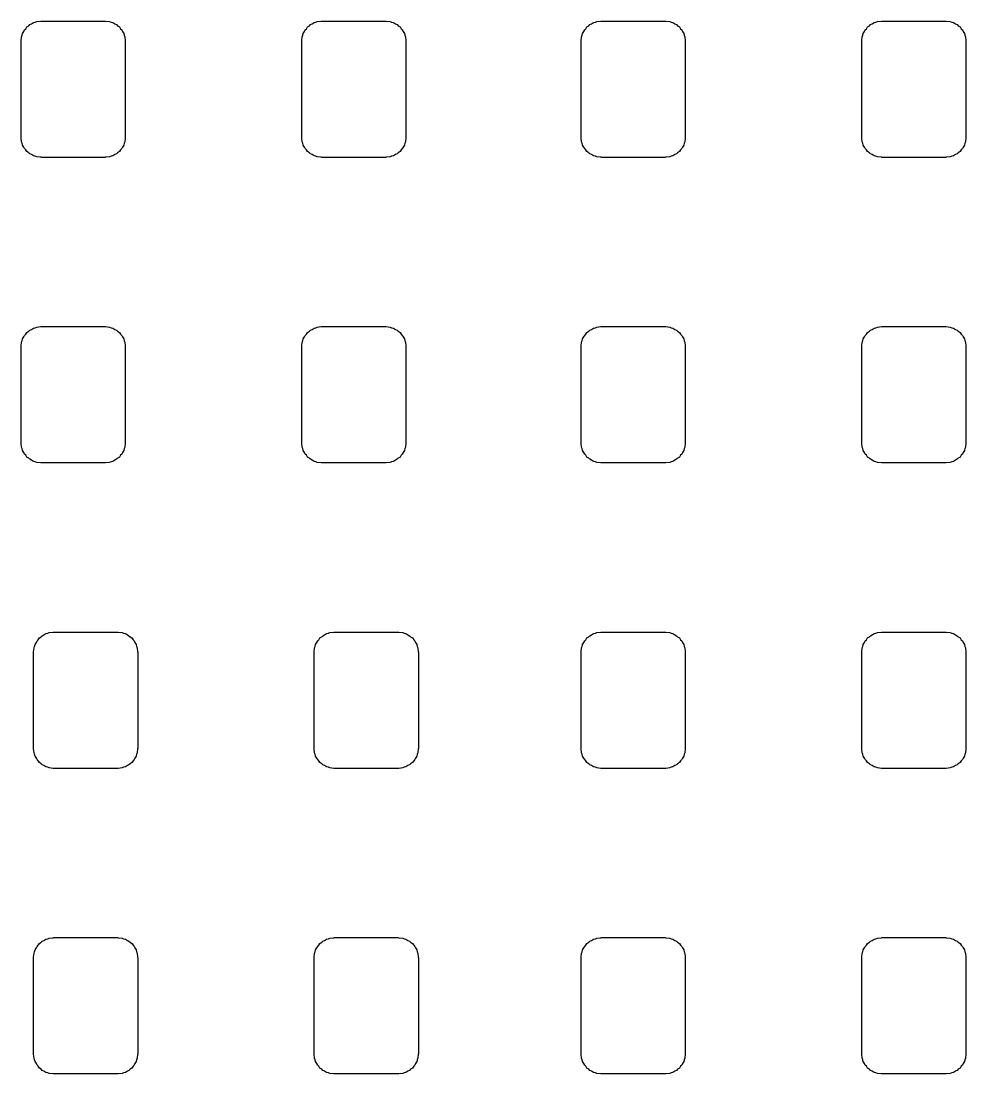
# Model space of a CAD drawing. Header units: millimetres. Extents: x 73.6 to 173.5, y -158 to -94.8.
# Drawn here: x 149.19 to 160.98, y -157.98 to -144.85 of the extents above; entities that cross this region are included whole.
import ezdxf

# ---------------------------------------------------------------- set-up
doc = ezdxf.new("R2010")
doc.units = ezdxf.units.MM
doc.layers.add('F.Mask', color=201, linetype='CONTINUOUS', true_color=0xd864ff)

msp = doc.modelspace()

# ---------------------------------------------------------------- linework, layer by layer
at = {"layer": 'F.Mask', "linetype": 'CONTINUOUS'}
for p, q in [((149.239608, -144.959303), (149.253191, -144.945719)), ((149.253191, -144.945719), (149.268223, -144.923223)), ((149.268223, -144.923223), (149.290719, -144.908191)), ((149.290719, -144.908191), (149.304303, -144.894608)), ((149.304303, -144.894608), (149.324191, -144.885826)), ((149.324191, -144.885826), (149.349329, -144.86903)), ((149.349329, -144.86903), (149.372808, -144.864359)), ((149.372808, -144.864359), (149.389959, -144.856787)), ((149.389959, -144.856787), (149.440151, -144.850964)), ((149.440151, -144.850964), (149.445, -144.85)), ((149.445, -144.85), (150.245, -144.85)), ((150.245, -144.85), (150.24985, -144.850964)), ((150.24985, -144.850964), (150.30004, -144.856787)), ((150.30004, -144.856787), (150.317189, -144.864359)), ((150.317189, -144.864359), (150.340671, -144.86903)), ((150.340671, -144.86903), (150.36581, -144.885827)), ((150.36581, -144.885827), (150.385696, -144.894608)), ((150.385696, -144.894608), (150.399277, -144.908189)), ((150.399277, -144.908189), (150.421777, -144.923223)), ((150.421777, -144.923223), (150.43681, -144.945722)), ((150.43681, -144.945722), (150.450391, -144.959303)), ((152.739608, -144.959303), (152.753191, -144.945719)), ((152.753191, -144.945719), (152.768223, -144.923223)), ((152.768223, -144.923223), (152.790719, -144.908191)), ((152.790719, -144.908191), (152.804303, -144.894608)), ((152.804303, -144.894608), (152.824191, -144.885826)), ((152.824191, -144.885826), (152.849329, -144.86903)), ((152.849329, -144.86903), (152.872808, -144.864359)), ((152.872808, -144.864359), (152.889959, -144.856787)), ((152.889959, -144.856787), (152.940151, -144.850964)), ((152.940151, -144.850964), (152.945, -144.85)), ((152.945, -144.85), (153.745, -144.85)), ((153.745, -144.85), (153.74985, -144.850964)), ((153.74985, -144.850964), (153.80004, -144.856787)), ((153.80004, -144.856787), (153.817189, -144.864359)), ((153.817189, -144.864359), (153.840671, -144.86903)), ((153.840671, -144.86903), (153.86581, -144.885827)), ((153.86581, -144.885827), (153.885696, -144.894608)), ((153.885696, -144.894608), (153.899277, -144.908189)), ((153.899277, -144.908189), (153.921777, -144.923223)), ((153.921777, -144.923223), (153.93681, -144.945722)), ((153.93681, -144.945722), (153.950391, -144.959303)), ((156.224608, -144.959303), (156.238191, -144.945719)), ((156.238191, -144.945719), (156.253223, -144.923223)), ((156.253223, -144.923223), (156.275719, -144.908191)), ((156.275719, -144.908191), (156.289303, -144.894608)), ((156.289303, -144.894608), (156.309191, -144.885826)), ((156.309191, -144.885826), (156.334329, -144.86903)), ((156.334329, -144.86903), (156.357808, -144.864359)), ((156.357808, -144.864359), (156.374959, -144.856787)), ((156.374959, -144.856787), (156.425151, -144.850964)), ((156.425151, -144.850964), (156.43, -144.85)), ((156.43, -144.85), (157.23, -144.85)), ((157.23, -144.85), (157.23485, -144.850964)), ((157.23485, -144.850964), (157.28504, -144.856787)), ((157.28504, -144.856787), (157.302189, -144.864359)), ((157.302189, -144.864359), (157.325671, -144.86903)), ((157.325671, -144.86903), (157.35081, -144.885827)), ((157.35081, -144.885827), (157.370696, -144.894608)), ((157.370696, -144.894608), (157.384277, -144.908189)), ((157.384277, -144.908189), (157.406777, -144.923223)), ((157.406777, -144.923223), (157.42181, -144.945722)), ((157.42181, -144.945722), (157.435391, -144.959303)), ((159.724608, -144.959303), (159.738191, -144.945719)), ((159.738191, -144.945719), (159.753223, -144.923223)), ((159.753223, -144.923223), (159.775719, -144.908191)), ((159.775719, -144.908191), (159.789303, -144.894608)), ((159.789303, -144.894608), (159.809191, -144.885826)), ((159.809191, -144.885826), (159.834329, -144.86903)), ((159.834329, -144.86903), (159.857808, -144.864359)), ((159.857808, -144.864359), (159.874959, -144.856787)), ((159.874959, -144.856787), (159.925151, -144.850964)), ((159.925151, -144.850964), (159.93, -144.85)), ((159.93, -144.85), (160.73, -144.85)), ((160.73, -144.85), (160.73485, -144.850964)), ((160.73485, -144.850964), (160.78504, -144.856787)), ((160.78504, -144.856787), (160.802189, -144.864359)), ((160.802189, -144.864359), (160.825671, -144.86903)), ((160.825671, -144.86903), (160.85081, -144.885827)), ((160.85081, -144.885827), (160.870696, -144.894608)), ((160.870696, -144.894608), (160.884277, -144.908189)), ((160.884277, -144.908189), (160.906777, -144.923223)), ((160.906777, -144.923223), (160.92181, -144.945722)), ((160.92181, -144.945722), (160.935391, -144.959303)), ((149.195964, -145.09515), (149.201787, -145.044959)), ((149.201787, -145.044959), (149.209359, -145.027808)), ((149.209359, -145.027808), (149.21403, -145.004329)), ((149.21403, -145.004329), (149.230826, -144.979191)), ((149.230826, -144.979191), (149.239608, -144.959303)), ((150.450391, -144.959303), (150.45917, -144.979186)), ((150.45917, -144.979186), (150.47597, -145.004329)), ((150.47597, -145.004329), (150.480641, -145.027812)), ((150.480641, -145.027812), (150.488212, -145.044959)), ((150.488212, -145.044959), (150.494033, -145.095139)), ((152.695964, -145.09515), (152.701787, -145.044959)), ((152.701787, -145.044959), (152.709359, -145.027808)), ((152.709359, -145.027808), (152.71403, -145.004329)), ((152.71403, -145.004329), (152.730826, -144.979191)), ((152.730826, -144.979191), (152.739608, -144.959303)), ((153.950391, -144.959303), (153.95917, -144.979186)), ((153.95917, -144.979186), (153.97597, -145.004329)), ((153.97597, -145.004329), (153.980641, -145.027812)), ((153.980641, -145.027812), (153.988212, -145.044959)), ((153.988212, -145.044959), (153.994033, -145.095139)), ((156.180964, -145.09515), (156.186787, -145.044959)), ((156.186787, -145.044959), (156.194359, -145.027808)), ((156.194359, -145.027808), (156.19903, -145.004329)), ((156.19903, -145.004329), (156.215826, -144.979191)), ((156.215826, -144.979191), (156.224608, -144.959303)), ((157.435391, -144.959303), (157.44417, -144.979186)), ((157.44417, -144.979186), (157.46097, -145.004329)), ((157.46097, -145.004329), (157.465641, -145.027812)), ((157.465641, -145.027812), (157.473212, -145.044959)), ((157.473212, -145.044959), (157.479033, -145.095139)), ((159.680964, -145.09515), (159.686787, -145.044959)), ((159.686787, -145.044959), (159.694359, -145.027808)), ((159.694359, -145.027808), (159.69903, -145.004329)), ((159.69903, -145.004329), (159.715826, -144.979191)), ((159.715826, -144.979191), (159.724608, -144.959303)), ((160.935391, -144.959303), (160.94417, -144.979186)), ((160.94417, -144.979186), (160.96097, -145.004329)), ((160.96097, -145.004329), (160.965641, -145.027812)), ((160.965641, -145.027812), (160.973212, -145.044959)), ((160.973212, -145.044959), (160.979033, -145.095139)), ((149.195, -145.1), (149.195964, -145.09515)), ((149.195, -146.3), (149.195, -145.1)), ((150.494033, -145.095139), (150.495, -145.1)), ((150.495, -145.1), (150.495, -146.3)), ((152.695, -145.1), (152.695964, -145.09515)), ((152.695, -146.3), (152.695, -145.1)), ((153.994033, -145.095139), (153.995, -145.1)), ((153.995, -145.1), (153.995, -146.3)), ((156.18, -145.1), (156.180964, -145.09515)), ((156.18, -146.3), (156.18, -145.1)), ((157.479033, -145.095139), (157.48, -145.1)), ((157.48, -145.1), (157.48, -146.3)), ((159.68, -145.1), (159.680964, -145.09515)), ((159.68, -146.3), (159.68, -145.1)), ((160.979033, -145.095139), (160.98, -145.1)), ((160.98, -145.1), (160.98, -146.3)), ((149.195964, -146.304849), (149.195, -146.3)), ((149.201787, -146.35504), (149.195964, -146.304849)), ((149.209359, -146.372189), (149.201787, -146.35504)), ((149.21403, -146.395671), (149.209359, -146.372189)), ((149.230827, -146.42081), (149.21403, -146.395671)), ((150.47597, -146.395671), (150.459169, -146.420815)), ((150.480641, -146.372185), (150.47597, -146.395671)), ((150.488212, -146.35504), (150.480641, -146.372185)), ((150.494032, -146.304863), (150.488212, -146.35504)), ((150.495, -146.3), (150.494032, -146.304863)), ((152.695964, -146.304849), (152.695, -146.3)), ((152.701787, -146.35504), (152.695964, -146.304849)), ((152.709359, -146.372189), (152.701787, -146.35504)), ((152.71403, -146.395671), (152.709359, -146.372189)), ((152.730827, -146.42081), (152.71403, -146.395671)), ((153.97597, -146.395671), (153.959169, -146.420815)), ((153.980641, -146.372185), (153.97597, -146.395671)), ((153.988212, -146.35504), (153.980641, -146.372185)), ((153.994032, -146.304863), (153.988212, -146.35504)), ((153.995, -146.3), (153.994032, -146.304863)), ((156.180964, -146.304849), (156.18, -146.3)), ((156.186787, -146.35504), (156.180964, -146.304849)), ((156.194359, -146.372189), (156.186787, -146.35504)), ((156.19903, -146.395671), (156.194359, -146.372189)), ((156.215827, -146.42081), (156.19903, -146.395671)), ((157.46097, -146.395671), (157.444169, -146.420815)), ((157.465641, -146.372185), (157.46097, -146.395671)), ((157.473212, -146.35504), (157.465641, -146.372185)), ((157.479032, -146.304863), (157.473212, -146.35504)), ((157.48, -146.3), (157.479032, -146.304863)), ((159.680964, -146.304849), (159.68, -146.3)), ((159.686787, -146.35504), (159.680964, -146.304849)), ((159.694359, -146.372189), (159.686787, -146.35504)), ((159.69903, -146.395671), (159.694359, -146.372189)), ((159.715827, -146.42081), (159.69903, -146.395671)), ((160.96097, -146.395671), (160.944169, -146.420815)), ((160.965641, -146.372185), (160.96097, -146.395671)), ((160.973212, -146.35504), (160.965641, -146.372185)), ((160.979032, -146.304863), (160.973212, -146.35504)), ((160.98, -146.3), (160.979032, -146.304863)), ((149.239608, -146.440696), (149.230827, -146.42081)), ((149.253189, -146.454277), (149.239608, -146.440696)), ((149.268223, -146.476777), (149.253189, -146.454277)), ((149.290722, -146.49181), (149.268223, -146.476777)), ((149.304303, -146.505391), (149.290722, -146.49181)), ((149.324186, -146.51417), (149.304303, -146.505391)), ((149.349329, -146.53097), (149.324186, -146.51417)), ((150.365815, -146.514169), (150.340671, -146.53097)), ((150.385696, -146.505391), (150.365815, -146.514169)), ((150.399274, -146.491812), (150.385696, -146.505391)), ((150.421777, -146.476777), (150.399274, -146.491812)), ((150.436812, -146.454274), (150.421777, -146.476777)), ((150.450391, -146.440696), (150.436812, -146.454274)), ((150.459169, -146.420815), (150.450391, -146.440696)), ((152.739608, -146.440696), (152.730827, -146.42081)), ((152.753189, -146.454277), (152.739608, -146.440696)), ((152.768223, -146.476777), (152.753189, -146.454277)), ((152.790722, -146.49181), (152.768223, -146.476777)), ((152.804303, -146.505391), (152.790722, -146.49181)), ((152.824186, -146.51417), (152.804303, -146.505391)), ((152.849329, -146.53097), (152.824186, -146.51417)), ((153.865815, -146.514169), (153.840671, -146.53097)), ((153.885696, -146.505391), (153.865815, -146.514169)), ((153.899274, -146.491812), (153.885696, -146.505391)), ((153.921777, -146.476777), (153.899274, -146.491812)), ((153.936812, -146.454274), (153.921777, -146.476777)), ((153.950391, -146.440696), (153.936812, -146.454274)), ((153.959169, -146.420815), (153.950391, -146.440696)), ((156.224608, -146.440696), (156.215827, -146.42081)), ((156.238189, -146.454277), (156.224608, -146.440696)), ((156.253223, -146.476777), (156.238189, -146.454277)), ((156.275722, -146.49181), (156.253223, -146.476777)), ((156.289303, -146.505391), (156.275722, -146.49181)), ((156.309186, -146.51417), (156.289303, -146.505391)), ((156.334329, -146.53097), (156.309186, -146.51417)), ((157.350815, -146.514169), (157.325671, -146.53097)), ((157.370696, -146.505391), (157.350815, -146.514169)), ((157.384274, -146.491812), (157.370696, -146.505391)), ((157.406777, -146.476777), (157.384274, -146.491812)), ((157.421812, -146.454274), (157.406777, -146.476777)), ((157.435391, -146.440696), (157.421812, -146.454274)), ((157.444169, -146.420815), (157.435391, -146.440696)), ((159.724608, -146.440696), (159.715827, -146.42081)), ((159.738189, -146.454277), (159.724608, -146.440696)), ((159.753223, -146.476777), (159.738189, -146.454277)), ((159.775722, -146.49181), (159.753223, -146.476777)), ((159.789303, -146.505391), (159.775722, -146.49181)), ((159.809186, -146.51417), (159.789303, -146.505391)), ((159.834329, -146.53097), (159.809186, -146.51417)), ((160.850815, -146.514169), (160.825671, -146.53097)), ((160.870696, -146.505391), (160.850815, -146.514169)), ((160.884274, -146.491812), (160.870696, -146.505391)), ((160.906777, -146.476777), (160.884274, -146.491812)), ((160.921812, -146.454274), (160.906777, -146.476777)), ((160.935391, -146.440696), (160.921812, -146.454274)), ((160.944169, -146.420815), (160.935391, -146.440696)), ((149.372812, -146.535641), (149.349329, -146.53097)), ((149.389959, -146.543212), (149.372812, -146.535641)), ((149.440138, -146.549032), (149.389959, -146.543212)), ((149.445, -146.55), (149.440138, -146.549032)), ((150.245, -146.55), (149.445, -146.55)), ((150.249861, -146.549032), (150.245, -146.55)), ((150.30004, -146.543212), (150.249861, -146.549032)), ((150.317185, -146.535641), (150.30004, -146.543212)), ((150.340671, -146.53097), (150.317185, -146.535641)), ((152.872812, -146.535641), (152.849329, -146.53097)), ((152.889959, -146.543212), (152.872812, -146.535641)), ((152.940138, -146.549032), (152.889959, -146.543212)), ((152.945, -146.55), (152.940138, -146.549032)), ((153.745, -146.55), (152.945, -146.55)), ((153.749861, -146.549032), (153.745, -146.55)), ((153.80004, -146.543212), (153.749861, -146.549032)), ((153.817185, -146.535641), (153.80004, -146.543212)), ((153.840671, -146.53097), (153.817185, -146.535641)), ((156.357812, -146.535641), (156.334329, -146.53097)), ((156.374959, -146.543212), (156.357812, -146.535641)), ((156.425138, -146.549032), (156.374959, -146.543212)), ((156.43, -146.55), (156.425138, -146.549032)), ((157.23, -146.55), (156.43, -146.55)), ((157.234861, -146.549032), (157.23, -146.55)), ((157.28504, -146.543212), (157.234861, -146.549032)), ((157.302185, -146.535641), (157.28504, -146.543212)), ((157.325671, -146.53097), (157.302185, -146.535641)), ((159.857812, -146.535641), (159.834329, -146.53097)), ((159.874959, -146.543212), (159.857812, -146.535641)), ((159.925138, -146.549032), (159.874959, -146.543212)), ((159.93, -146.55), (159.925138, -146.549032)), ((160.73, -146.55), (159.93, -146.55)), ((160.734861, -146.549032), (160.73, -146.55)), ((160.78504, -146.543212), (160.734861, -146.549032)), ((160.802185, -146.535641), (160.78504, -146.543212)), ((160.825671, -146.53097), (160.802185, -146.535641)), ((149.239608, -148.769303), (149.253191, -148.755719)), ((149.253191, -148.755719), (149.268223, -148.733223)), ((149.268223, -148.733223), (149.290719, -148.718191)), ((149.290719, -148.718191), (149.304303, -148.704608)), ((149.304303, -148.704608), (149.324191, -148.695826)), ((149.324191, -148.695826), (149.349329, -148.67903)), ((149.349329, -148.67903), (149.372808, -148.674359)), ((149.372808, -148.674359), (149.389959, -148.666787)), ((149.389959, -148.666787), (149.440151, -148.660964)), ((149.440151, -148.660964), (149.445, -148.66)), ((149.445, -148.66), (150.245, -148.66)), ((150.245, -148.66), (150.24985, -148.660964)), ((150.24985, -148.660964), (150.30004, -148.666787)), ((150.30004, -148.666787), (150.317189, -148.674359)), ((150.317189, -148.674359), (150.340671, -148.67903)), ((150.340671, -148.67903), (150.36581, -148.695827)), ((150.36581, -148.695827), (150.385696, -148.704608)), ((150.385696, -148.704608), (150.399277, -148.718189)), ((150.399277, -148.718189), (150.421777, -148.733223)), ((150.421777, -148.733223), (150.43681, -148.755722)), ((150.43681, -148.755722), (150.450391, -148.769303)), ((152.739608, -148.769303), (152.753191, -148.755719)), ((152.753191, -148.755719), (152.768223, -148.733223)), ((152.768223, -148.733223), (152.790719, -148.718191)), ((152.790719, -148.718191), (152.804303, -148.704608)), ((152.804303, -148.704608), (152.824191, -148.695826)), ((152.824191, -148.695826), (152.849329, -148.67903)), ((152.849329, -148.67903), (152.872808, -148.674359)), ((152.872808, -148.674359), (152.889959, -148.666787)), ((152.889959, -148.666787), (152.940151, -148.660964)), ((152.940151, -148.660964), (152.945, -148.66)), ((152.945, -148.66), (153.745, -148.66)), ((153.745, -148.66), (153.74985, -148.660964)), ((153.74985, -148.660964), (153.80004, -148.666787)), ((153.80004, -148.666787), (153.817189, -148.674359)), ((153.817189, -148.674359), (153.840671, -148.67903)), ((153.840671, -148.67903), (153.86581, -148.695827)), ((153.86581, -148.695827), (153.885696, -148.704608)), ((153.885696, -148.704608), (153.899277, -148.718189)), ((153.899277, -148.718189), (153.921777, -148.733223)), ((153.921777, -148.733223), (153.93681, -148.755722)), ((153.93681, -148.755722), (153.950391, -148.769303)), ((156.224608, -148.769303), (156.238191, -148.755719)), ((156.238191, -148.755719), (156.253223, -148.733223)), ((156.253223, -148.733223), (156.275719, -148.718191)), ((156.275719, -148.718191), (156.289303, -148.704608)), ((156.289303, -148.704608), (156.309191, -148.695826)), ((156.309191, -148.695826), (156.334329, -148.67903)), ((156.334329, -148.67903), (156.357808, -148.674359)), ((156.357808, -148.674359), (156.374959, -148.666787)), ((156.374959, -148.666787), (156.425151, -148.660964)), ((156.425151, -148.660964), (156.43, -148.66)), ((156.43, -148.66), (157.23, -148.66)), ((157.23, -148.66), (157.23485, -148.660964)), ((157.23485, -148.660964), (157.28504, -148.666787)), ((157.28504, -148.666787), (157.302189, -148.674359)), ((157.302189, -148.674359), (157.325671, -148.67903)), ((157.325671, -148.67903), (157.35081, -148.695827)), ((157.35081, -148.695827), (157.370696, -148.704608)), ((157.370696, -148.704608), (157.384277, -148.718189)), ((157.384277, -148.718189), (157.406777, -148.733223)), ((157.406777, -148.733223), (157.42181, -148.755722)), ((157.42181, -148.755722), (157.435391, -148.769303)), ((159.724608, -148.769303), (159.738191, -148.755719)), ((159.738191, -148.755719), (159.753223, -148.733223)), ((159.753223, -148.733223), (159.775719, -148.718191)), ((159.775719, -148.718191), (159.789303, -148.704608)), ((159.789303, -148.704608), (159.809191, -148.695826)), ((159.809191, -148.695826), (159.834329, -148.67903)), ((159.834329, -148.67903), (159.857808, -148.674359)), ((159.857808, -148.674359), (159.874959, -148.666787)), ((159.874959, -148.666787), (159.925151, -148.660964)), ((159.925151, -148.660964), (159.93, -148.66)), ((159.93, -148.66), (160.73, -148.66)), ((160.73, -148.66), (160.73485, -148.660964)), ((160.73485, -148.660964), (160.78504, -148.666787)), ((160.78504, -148.666787), (160.802189, -148.674359)), ((160.802189, -148.674359), (160.825671, -148.67903)), ((160.825671, -148.67903), (160.85081, -148.695827)), ((160.85081, -148.695827), (160.870696, -148.704608)), ((160.870696, -148.704608), (160.884277, -148.718189)), ((160.884277, -148.718189), (160.906777, -148.733223)), ((160.906777, -148.733223), (160.92181, -148.755722)), ((160.92181, -148.755722), (160.935391, -148.769303)), ((149.195964, -148.90515), (149.201787, -148.854959)), ((149.201787, -148.854959), (149.209359, -148.837808)), ((149.209359, -148.837808), (149.21403, -148.814329)), ((149.21403, -148.814329), (149.230826, -148.789191)), ((149.230826, -148.789191), (149.239608, -148.769303)), ((150.450391, -148.769303), (150.45917, -148.789186)), ((150.45917, -148.789186), (150.47597, -148.814329)), ((150.47597, -148.814329), (150.480641, -148.837812)), ((150.480641, -148.837812), (150.488212, -148.854959)), ((150.488212, -148.854959), (150.494033, -148.905139)), ((152.695964, -148.90515), (152.701787, -148.854959)), ((152.701787, -148.854959), (152.709359, -148.837808)), ((152.709359, -148.837808), (152.71403, -148.814329)), ((152.71403, -148.814329), (152.730826, -148.789191)), ((152.730826, -148.789191), (152.739608, -148.769303)), ((153.950391, -148.769303), (153.95917, -148.789186)), ((153.95917, -148.789186), (153.97597, -148.814329)), ((153.97597, -148.814329), (153.980641, -148.837812)), ((153.980641, -148.837812), (153.988212, -148.854959)), ((153.988212, -148.854959), (153.994033, -148.905139)), ((156.180964, -148.90515), (156.186787, -148.854959)), ((156.186787, -148.854959), (156.194359, -148.837808)), ((156.194359, -148.837808), (156.19903, -148.814329)), ((156.19903, -148.814329), (156.215826, -148.789191)), ((156.215826, -148.789191), (156.224608, -148.769303)), ((157.435391, -148.769303), (157.44417, -148.789186)), ((157.44417, -148.789186), (157.46097, -148.814329)), ((157.46097, -148.814329), (157.465641, -148.837812)), ((157.465641, -148.837812), (157.473212, -148.854959)), ((157.473212, -148.854959), (157.479033, -148.905139)), ((159.680964, -148.90515), (159.686787, -148.854959)), ((159.686787, -148.854959), (159.694359, -148.837808)), ((159.694359, -148.837808), (159.69903, -148.814329)), ((159.69903, -148.814329), (159.715826, -148.789191)), ((159.715826, -148.789191), (159.724608, -148.769303)), ((160.935391, -148.769303), (160.94417, -148.789186)), ((160.94417, -148.789186), (160.96097, -148.814329)), ((160.96097, -148.814329), (160.965641, -148.837812)), ((160.965641, -148.837812), (160.973212, -148.854959)), ((160.973212, -148.854959), (160.979033, -148.905139)), ((149.195, -148.91), (149.195964, -148.90515)), ((149.195, -150.11), (149.195, -148.91)), ((150.494033, -148.905139), (150.495, -148.91)), ((150.495, -148.91), (150.495, -150.11)), ((152.695, -148.91), (152.695964, -148.90515)), ((152.695, -150.11), (152.695, -148.91)), ((153.994033, -148.905139), (153.995, -148.91)), ((153.995, -148.91), (153.995, -150.11)), ((156.18, -148.91), (156.180964, -148.90515)), ((156.18, -150.11), (156.18, -148.91)), ((157.479033, -148.905139), (157.48, -148.91)), ((157.48, -148.91), (157.48, -150.11)), ((159.68, -148.91), (159.680964, -148.90515)), ((159.68, -150.11), (159.68, -148.91)), ((160.979033, -148.905139), (160.98, -148.91)), ((160.98, -148.91), (160.98, -150.11)), ((149.195964, -150.114849), (149.195, -150.11)), ((149.201787, -150.16504), (149.195964, -150.114849)), ((149.209359, -150.182189), (149.201787, -150.16504)), ((149.21403, -150.205671), (149.209359, -150.182189)), ((149.230827, -150.23081), (149.21403, -150.205671)), ((150.47597, -150.205671), (150.459169, -150.230815)), ((150.480641, -150.182185), (150.47597, -150.205671)), ((150.488212, -150.16504), (150.480641, -150.182185)), ((150.494032, -150.114863), (150.488212, -150.16504)), ((150.495, -150.11), (150.494032, -150.114863)), ((152.695964, -150.114849), (152.695, -150.11)), ((152.701787, -150.16504), (152.695964, -150.114849)), ((152.709359, -150.182189), (152.701787, -150.16504)), ((152.71403, -150.205671), (152.709359, -150.182189)), ((152.730827, -150.23081), (152.71403, -150.205671)), ((153.97597, -150.205671), (153.959169, -150.230815)), ((153.980641, -150.182185), (153.97597, -150.205671)), ((153.988212, -150.16504), (153.980641, -150.182185)), ((153.994032, -150.114863), (153.988212, -150.16504)), ((153.995, -150.11), (153.994032, -150.114863)), ((156.180964, -150.114849), (156.18, -150.11)), ((156.186787, -150.16504), (156.180964, -150.114849)), ((156.194359, -150.182189), (156.186787, -150.16504)), ((156.19903, -150.205671), (156.194359, -150.182189)), ((156.215827, -150.23081), (156.19903, -150.205671)), ((157.46097, -150.205671), (157.444169, -150.230815)), ((157.465641, -150.182185), (157.46097, -150.205671)), ((157.473212, -150.16504), (157.465641, -150.182185)), ((157.479032, -150.114863), (157.473212, -150.16504)), ((157.48, -150.11), (157.479032, -150.114863)), ((159.680964, -150.114849), (159.68, -150.11)), ((159.686787, -150.16504), (159.680964, -150.114849)), ((159.694359, -150.182189), (159.686787, -150.16504)), ((159.69903, -150.205671), (159.694359, -150.182189)), ((159.715827, -150.23081), (159.69903, -150.205671)), ((160.96097, -150.205671), (160.944169, -150.230815)), ((160.965641, -150.182185), (160.96097, -150.205671)), ((160.973212, -150.16504), (160.965641, -150.182185)), ((160.979032, -150.114863), (160.973212, -150.16504)), ((160.98, -150.11), (160.979032, -150.114863)), ((149.239608, -150.250696), (149.230827, -150.23081)), ((149.253189, -150.264277), (149.239608, -150.250696)), ((149.268223, -150.286777), (149.253189, -150.264277)), ((149.290722, -150.30181), (149.268223, -150.286777)), ((149.304303, -150.315391), (149.290722, -150.30181)), ((149.324186, -150.32417), (149.304303, -150.315391)), ((149.349329, -150.34097), (149.324186, -150.32417)), ((150.365815, -150.324169), (150.340671, -150.34097)), ((150.385696, -150.315391), (150.365815, -150.324169)), ((150.399274, -150.301812), (150.385696, -150.315391)), ((150.421777, -150.286777), (150.399274, -150.301812)), ((150.436812, -150.264274), (150.421777, -150.286777)), ((150.450391, -150.250696), (150.436812, -150.264274)), ((150.459169, -150.230815), (150.450391, -150.250696)), ((152.739608, -150.250696), (152.730827, -150.23081)), ((152.753189, -150.264277), (152.739608, -150.250696)), ((152.768223, -150.286777), (152.753189, -150.264277)), ((152.790722, -150.30181), (152.768223, -150.286777)), ((152.804303, -150.315391), (152.790722, -150.30181)), ((152.824186, -150.32417), (152.804303, -150.315391)), ((152.849329, -150.34097), (152.824186, -150.32417)), ((153.865815, -150.324169), (153.840671, -150.34097)), ((153.885696, -150.315391), (153.865815, -150.324169)), ((153.899274, -150.301812), (153.885696, -150.315391)), ((153.921777, -150.286777), (153.899274, -150.301812)), ((153.936812, -150.264274), (153.921777, -150.286777)), ((153.950391, -150.250696), (153.936812, -150.264274)), ((153.959169, -150.230815), (153.950391, -150.250696)), ((156.224608, -150.250696), (156.215827, -150.23081)), ((156.238189, -150.264277), (156.224608, -150.250696)), ((156.253223, -150.286777), (156.238189, -150.264277)), ((156.275722, -150.30181), (156.253223, -150.286777)), ((156.289303, -150.315391), (156.275722, -150.30181)), ((156.309186, -150.32417), (156.289303, -150.315391)), ((156.334329, -150.34097), (156.309186, -150.32417)), ((157.350815, -150.324169), (157.325671, -150.34097)), ((157.370696, -150.315391), (157.350815, -150.324169)), ((157.384274, -150.301812), (157.370696, -150.315391)), ((157.406777, -150.286777), (157.384274, -150.301812)), ((157.421812, -150.264274), (157.406777, -150.286777)), ((157.435391, -150.250696), (157.421812, -150.264274)), ((157.444169, -150.230815), (157.435391, -150.250696)), ((159.724608, -150.250696), (159.715827, -150.23081)), ((159.738189, -150.264277), (159.724608, -150.250696)), ((159.753223, -150.286777), (159.738189, -150.264277)), ((159.775722, -150.30181), (159.753223, -150.286777)), ((159.789303, -150.315391), (159.775722, -150.30181)), ((159.809186, -150.32417), (159.789303, -150.315391)), ((159.834329, -150.34097), (159.809186, -150.32417)), ((160.850815, -150.324169), (160.825671, -150.34097)), ((160.870696, -150.315391), (160.850815, -150.324169)), ((160.884274, -150.301812), (160.870696, -150.315391)), ((160.906777, -150.286777), (160.884274, -150.301812)), ((160.921812, -150.264274), (160.906777, -150.286777)), ((160.935391, -150.250696), (160.921812, -150.264274)), ((160.944169, -150.230815), (160.935391, -150.250696)), ((149.372812, -150.345641), (149.349329, -150.34097)), ((149.389959, -150.353212), (149.372812, -150.345641)), ((149.440138, -150.359032), (149.389959, -150.353212)), ((149.445, -150.36), (149.440138, -150.359032)), ((150.245, -150.36), (149.445, -150.36)), ((150.249861, -150.359032), (150.245, -150.36)), ((150.30004, -150.353212), (150.249861, -150.359032)), ((150.317185, -150.345641), (150.30004, -150.353212)), ((150.340671, -150.34097), (150.317185, -150.345641)), ((152.872812, -150.345641), (152.849329, -150.34097)), ((152.889959, -150.353212), (152.872812, -150.345641)), ((152.940138, -150.359032), (152.889959, -150.353212)), ((152.945, -150.36), (152.940138, -150.359032)), ((153.745, -150.36), (152.945, -150.36)), ((153.749861, -150.359032), (153.745, -150.36)), ((153.80004, -150.353212), (153.749861, -150.359032)), ((153.817185, -150.345641), (153.80004, -150.353212)), ((153.840671, -150.34097), (153.817185, -150.345641)), ((156.357812, -150.345641), (156.334329, -150.34097)), ((156.374959, -150.353212), (156.357812, -150.345641)), ((156.425138, -150.359032), (156.374959, -150.353212)), ((156.43, -150.36), (156.425138, -150.359032)), ((157.23, -150.36), (156.43, -150.36)), ((157.234861, -150.359032), (157.23, -150.36)), ((157.28504, -150.353212), (157.234861, -150.359032)), ((157.302185, -150.345641), (157.28504, -150.353212)), ((157.325671, -150.34097), (157.302185, -150.345641)), ((159.857812, -150.345641), (159.834329, -150.34097)), ((159.874959, -150.353212), (159.857812, -150.345641)), ((159.925138, -150.359032), (159.874959, -150.353212)), ((159.93, -150.36), (159.925138, -150.359032)), ((160.73, -150.36), (159.93, -150.36)), ((160.734861, -150.359032), (160.73, -150.36)), ((160.78504, -150.353212), (160.734861, -150.359032)), ((160.802185, -150.345641), (160.78504, -150.353212)), ((160.825671, -150.34097), (160.802185, -150.345641)), ((149.394608, -152.579303), (149.408191, -152.565719)), ((149.408191, -152.565719), (149.423223, -152.543223)), ((149.423223, -152.543223), (149.445719, -152.528191)), ((149.445719, -152.528191), (149.459303, -152.514608)), ((149.459303, -152.514608), (149.479191, -152.505826)), ((149.479191, -152.505826), (149.504329, -152.48903)), ((149.504329, -152.48903), (149.527808, -152.484359)), ((149.527808, -152.484359), (149.544959, -152.476787)), ((149.544959, -152.476787), (149.595151, -152.470964)), ((149.595151, -152.470964), (149.6, -152.47)), ((149.6, -152.47), (150.4, -152.47)), ((150.4, -152.47), (150.40485, -152.470964)), ((150.40485, -152.470964), (150.45504, -152.476787)), ((150.45504, -152.476787), (150.472189, -152.484359)), ((150.472189, -152.484359), (150.495671, -152.48903)), ((150.495671, -152.48903), (150.52081, -152.505827)), ((150.52081, -152.505827), (150.540696, -152.514608)), ((150.540696, -152.514608), (150.554277, -152.528189)), ((150.554277, -152.528189), (150.576777, -152.543223)), ((150.576777, -152.543223), (150.59181, -152.565722)), ((150.59181, -152.565722), (150.605391, -152.579303)), ((152.894608, -152.579303), (152.908191, -152.565719)), ((152.908191, -152.565719), (152.923223, -152.543223)), ((152.923223, -152.543223), (152.945719, -152.528191)), ((152.945719, -152.528191), (152.959303, -152.514608)), ((152.959303, -152.514608), (152.979191, -152.505826)), ((152.979191, -152.505826), (153.004329, -152.48903)), ((153.004329, -152.48903), (153.027808, -152.484359)), ((153.027808, -152.484359), (153.044959, -152.476787)), ((153.044959, -152.476787), (153.095151, -152.470964)), ((153.095151, -152.470964), (153.1, -152.47)), ((153.1, -152.47), (153.9, -152.47)), ((153.9, -152.47), (153.90485, -152.470964)), ((153.90485, -152.470964), (153.95504, -152.476787)), ((153.95504, -152.476787), (153.972189, -152.484359)), ((153.972189, -152.484359), (153.995671, -152.48903)), ((153.995671, -152.48903), (154.02081, -152.505827)), ((154.02081, -152.505827), (154.040696, -152.514608)), ((154.040696, -152.514608), (154.054277, -152.528189)), ((154.054277, -152.528189), (154.076777, -152.543223)), ((154.076777, -152.543223), (154.09181, -152.565722)), ((154.09181, -152.565722), (154.105391, -152.579303)), ((156.224608, -152.579303), (156.238191, -152.565719)), ((156.238191, -152.565719), (156.253223, -152.543223)), ((156.253223, -152.543223), (156.275719, -152.528191)), ((156.275719, -152.528191), (156.289303, -152.514608)), ((156.289303, -152.514608), (156.309191, -152.505826)), ((156.309191, -152.505826), (156.334329, -152.48903)), ((156.334329, -152.48903), (156.357808, -152.484359)), ((156.357808, -152.484359), (156.374959, -152.476787)), ((156.374959, -152.476787), (156.425151, -152.470964)), ((156.425151, -152.470964), (156.43, -152.47)), ((156.43, -152.47), (157.23, -152.47)), ((157.23, -152.47), (157.23485, -152.470964)), ((157.23485, -152.470964), (157.28504, -152.476787)), ((157.28504, -152.476787), (157.302189, -152.484359)), ((157.302189, -152.484359), (157.325671, -152.48903)), ((157.325671, -152.48903), (157.35081, -152.505827)), ((157.35081, -152.505827), (157.370696, -152.514608)), ((157.370696, -152.514608), (157.384277, -152.528189)), ((157.384277, -152.528189), (157.406777, -152.543223)), ((157.406777, -152.543223), (157.42181, -152.565722)), ((157.42181, -152.565722), (157.435391, -152.579303)), ((159.724608, -152.579303), (159.738191, -152.565719)), ((159.738191, -152.565719), (159.753223, -152.543223)), ((159.753223, -152.543223), (159.775719, -152.528191)), ((159.775719, -152.528191), (159.789303, -152.514608)), ((159.789303, -152.514608), (159.809191, -152.505826)), ((159.809191, -152.505826), (159.834329, -152.48903)), ((159.834329, -152.48903), (159.857808, -152.484359)), ((159.857808, -152.484359), (159.874959, -152.476787)), ((159.874959, -152.476787), (159.925151, -152.470964)), ((159.925151, -152.470964), (159.93, -152.47)), ((159.93, -152.47), (160.73, -152.47)), ((160.73, -152.47), (160.73485, -152.470964)), ((160.73485, -152.470964), (160.78504, -152.476787)), ((160.78504, -152.476787), (160.802189, -152.484359)), ((160.802189, -152.484359), (160.825671, -152.48903)), ((160.825671, -152.48903), (160.85081, -152.505827)), ((160.85081, -152.505827), (160.870696, -152.514608)), ((160.870696, -152.514608), (160.884277, -152.528189)), ((160.884277, -152.528189), (160.906777, -152.543223)), ((160.906777, -152.543223), (160.92181, -152.565722)), ((160.92181, -152.565722), (160.935391, -152.579303)), ((149.350964, -152.71515), (149.356787, -152.664959)), ((149.356787, -152.664959), (149.364359, -152.647808)), ((149.364359, -152.647808), (149.36903, -152.624329)), ((149.36903, -152.624329), (149.385826, -152.599191)), ((149.385826, -152.599191), (149.394608, -152.579303)), ((150.605391, -152.579303), (150.61417, -152.599186)), ((150.61417, -152.599186), (150.63097, -152.624329)), ((150.63097, -152.624329), (150.635641, -152.647812)), ((150.635641, -152.647812), (150.643212, -152.664959)), ((150.643212, -152.664959), (150.649033, -152.715139)), ((152.850964, -152.71515), (152.856787, -152.664959)), ((152.856787, -152.664959), (152.864359, -152.647808)), ((152.864359, -152.647808), (152.86903, -152.624329)), ((152.86903, -152.624329), (152.885826, -152.599191)), ((152.885826, -152.599191), (152.894608, -152.579303)), ((154.105391, -152.579303), (154.11417, -152.599186)), ((154.11417, -152.599186), (154.13097, -152.624329)), ((154.13097, -152.624329), (154.135641, -152.647812)), ((154.135641, -152.647812), (154.143212, -152.664959)), ((154.143212, -152.664959), (154.149033, -152.715139)), ((156.180964, -152.71515), (156.186787, -152.664959)), ((156.186787, -152.664959), (156.194359, -152.647808)), ((156.194359, -152.647808), (156.19903, -152.624329)), ((156.19903, -152.624329), (156.215826, -152.599191)), ((156.215826, -152.599191), (156.224608, -152.579303)), ((157.435391, -152.579303), (157.44417, -152.599186)), ((157.44417, -152.599186), (157.46097, -152.624329)), ((157.46097, -152.624329), (157.465641, -152.647812)), ((157.465641, -152.647812), (157.473212, -152.664959)), ((157.473212, -152.664959), (157.479033, -152.715139)), ((159.680964, -152.71515), (159.686787, -152.664959)), ((159.686787, -152.664959), (159.694359, -152.647808)), ((159.694359, -152.647808), (159.69903, -152.624329)), ((159.69903, -152.624329), (159.715826, -152.599191)), ((159.715826, -152.599191), (159.724608, -152.579303)), ((160.935391, -152.579303), (160.94417, -152.599186)), ((160.94417, -152.599186), (160.96097, -152.624329)), ((160.96097, -152.624329), (160.965641, -152.647812)), ((160.965641, -152.647812), (160.973212, -152.664959)), ((160.973212, -152.664959), (160.979033, -152.715139)), ((149.35, -152.72), (149.350964, -152.71515)), ((149.35, -153.92), (149.35, -152.72)), ((150.649033, -152.715139), (150.65, -152.72)), ((150.65, -152.72), (150.65, -153.92)), ((152.85, -152.72), (152.850964, -152.71515)), ((152.85, -153.92), (152.85, -152.72)), ((154.149033, -152.715139), (154.15, -152.72)), ((154.15, -152.72), (154.15, -153.92)), ((156.18, -152.72), (156.180964, -152.71515)), ((156.18, -153.92), (156.18, -152.72)), ((157.479033, -152.715139), (157.48, -152.72)), ((157.48, -152.72), (157.48, -153.92)), ((159.68, -152.72), (159.680964, -152.71515)), ((159.68, -153.92), (159.68, -152.72)), ((160.979033, -152.715139), (160.98, -152.72)), ((160.98, -152.72), (160.98, -153.92)), ((149.350964, -153.924849), (149.35, -153.92)), ((149.356787, -153.97504), (149.350964, -153.924849)), ((149.364359, -153.992189), (149.356787, -153.97504)), ((149.36903, -154.015671), (149.364359, -153.992189)), ((150.635641, -153.992185), (150.63097, -154.015671)), ((150.643212, -153.97504), (150.635641, -153.992185)), ((150.649032, -153.924863), (150.643212, -153.97504)), ((150.65, -153.92), (150.649032, -153.924863)), ((152.850964, -153.924849), (152.85, -153.92)), ((152.856787, -153.97504), (152.850964, -153.924849)), ((152.864359, -153.992189), (152.856787, -153.97504)), ((152.86903, -154.015671), (152.864359, -153.992189)), ((154.135641, -153.992185), (154.13097, -154.015671)), ((154.143212, -153.97504), (154.135641, -153.992185)), ((154.149032, -153.924863), (154.143212, -153.97504)), ((154.15, -153.92), (154.149032, -153.924863)), ((156.180964, -153.924849), (156.18, -153.92)), ((156.186787, -153.97504), (156.180964, -153.924849)), ((156.194359, -153.992189), (156.186787, -153.97504)), ((156.19903, -154.015671), (156.194359, -153.992189)), ((157.465641, -153.992185), (157.46097, -154.015671)), ((157.473212, -153.97504), (157.465641, -153.992185)), ((157.479032, -153.924863), (157.473212, -153.97504)), ((157.48, -153.92), (157.479032, -153.924863)), ((159.680964, -153.924849), (159.68, -153.92)), ((159.686787, -153.97504), (159.680964, -153.924849)), ((159.694359, -153.992189), (159.686787, -153.97504)), ((159.69903, -154.015671), (159.694359, -153.992189)), ((160.965641, -153.992185), (160.96097, -154.015671)), ((160.973212, -153.97504), (160.965641, -153.992185)), ((160.979032, -153.924863), (160.973212, -153.97504)), ((160.98, -153.92), (160.979032, -153.924863)), ((149.385827, -154.04081), (149.36903, -154.015671)), ((149.394608, -154.060696), (149.385827, -154.04081)), ((149.408189, -154.074277), (149.394608, -154.060696)), ((149.423223, -154.096777), (149.408189, -154.074277)), ((149.445722, -154.11181), (149.423223, -154.096777)), ((149.459303, -154.125391), (149.445722, -154.11181)), ((149.479186, -154.13417), (149.459303, -154.125391)), ((149.504329, -154.15097), (149.479186, -154.13417)), ((150.520815, -154.134169), (150.495671, -154.15097)), ((150.540696, -154.125391), (150.520815, -154.134169)), ((150.554274, -154.111812), (150.540696, -154.125391)), ((150.576777, -154.096777), (150.554274, -154.111812)), ((150.591812, -154.074274), (150.576777, -154.096777)), ((150.605391, -154.060696), (150.591812, -154.074274)), ((150.614169, -154.040815), (150.605391, -154.060696)), ((150.63097, -154.015671), (150.614169, -154.040815)), ((152.885827, -154.04081), (152.86903, -154.015671)), ((152.894608, -154.060696), (152.885827, -154.04081)), ((152.908189, -154.074277), (152.894608, -154.060696)), ((152.923223, -154.096777), (152.908189, -154.074277)), ((152.945722, -154.11181), (152.923223, -154.096777)), ((152.959303, -154.125391), (152.945722, -154.11181)), ((152.979186, -154.13417), (152.959303, -154.125391)), ((153.004329, -154.15097), (152.979186, -154.13417)), ((154.020815, -154.134169), (153.995671, -154.15097)), ((154.040696, -154.125391), (154.020815, -154.134169)), ((154.054274, -154.111812), (154.040696, -154.125391)), ((154.076777, -154.096777), (154.054274, -154.111812)), ((154.091812, -154.074274), (154.076777, -154.096777)), ((154.105391, -154.060696), (154.091812, -154.074274)), ((154.114169, -154.040815), (154.105391, -154.060696)), ((154.13097, -154.015671), (154.114169, -154.040815)), ((156.215827, -154.04081), (156.19903, -154.015671)), ((156.224608, -154.060696), (156.215827, -154.04081)), ((156.238189, -154.074277), (156.224608, -154.060696)), ((156.253223, -154.096777), (156.238189, -154.074277)), ((156.275722, -154.11181), (156.253223, -154.096777)), ((156.289303, -154.125391), (156.275722, -154.11181)), ((156.309186, -154.13417), (156.289303, -154.125391)), ((156.334329, -154.15097), (156.309186, -154.13417)), ((157.350815, -154.134169), (157.325671, -154.15097)), ((157.370696, -154.125391), (157.350815, -154.134169)), ((157.384274, -154.111812), (157.370696, -154.125391)), ((157.406777, -154.096777), (157.384274, -154.111812)), ((157.421812, -154.074274), (157.406777, -154.096777)), ((157.435391, -154.060696), (157.421812, -154.074274)), ((157.444169, -154.040815), (157.435391, -154.060696)), ((157.46097, -154.015671), (157.444169, -154.040815)), ((159.715827, -154.04081), (159.69903, -154.015671)), ((159.724608, -154.060696), (159.715827, -154.04081)), ((159.738189, -154.074277), (159.724608, -154.060696)), ((159.753223, -154.096777), (159.738189, -154.074277)), ((159.775722, -154.11181), (159.753223, -154.096777)), ((159.789303, -154.125391), (159.775722, -154.11181)), ((159.809186, -154.13417), (159.789303, -154.125391)), ((159.834329, -154.15097), (159.809186, -154.13417)), ((160.850815, -154.134169), (160.825671, -154.15097)), ((160.870696, -154.125391), (160.850815, -154.134169)), ((160.884274, -154.111812), (160.870696, -154.125391)), ((160.906777, -154.096777), (160.884274, -154.111812)), ((160.921812, -154.074274), (160.906777, -154.096777)), ((160.935391, -154.060696), (160.921812, -154.074274)), ((160.944169, -154.040815), (160.935391, -154.060696)), ((160.96097, -154.015671), (160.944169, -154.040815)), ((149.527812, -154.155641), (149.504329, -154.15097)), ((149.544959, -154.163212), (149.527812, -154.155641)), ((149.595138, -154.169032), (149.544959, -154.163212)), ((149.6, -154.17), (149.595138, -154.169032)), ((150.4, -154.17), (149.6, -154.17)), ((150.404861, -154.169032), (150.4, -154.17)), ((150.45504, -154.163212), (150.404861, -154.169032)), ((150.472185, -154.155641), (150.45504, -154.163212)), ((150.495671, -154.15097), (150.472185, -154.155641)), ((153.027812, -154.155641), (153.004329, -154.15097)), ((153.044959, -154.163212), (153.027812, -154.155641)), ((153.095138, -154.169032), (153.044959, -154.163212)), ((153.1, -154.17), (153.095138, -154.169032)), ((153.9, -154.17), (153.1, -154.17)), ((153.904861, -154.169032), (153.9, -154.17)), ((153.95504, -154.163212), (153.904861, -154.169032)), ((153.972185, -154.155641), (153.95504, -154.163212)), ((153.995671, -154.15097), (153.972185, -154.155641)), ((156.357812, -154.155641), (156.334329, -154.15097)), ((156.374959, -154.163212), (156.357812, -154.155641)), ((156.425138, -154.169032), (156.374959, -154.163212)), ((156.43, -154.17), (156.425138, -154.169032)), ((157.23, -154.17), (156.43, -154.17)), ((157.234861, -154.169032), (157.23, -154.17)), ((157.28504, -154.163212), (157.234861, -154.169032)), ((157.302185, -154.155641), (157.28504, -154.163212)), ((157.325671, -154.15097), (157.302185, -154.155641)), ((159.857812, -154.155641), (159.834329, -154.15097)), ((159.874959, -154.163212), (159.857812, -154.155641)), ((159.925138, -154.169032), (159.874959, -154.163212)), ((159.93, -154.17), (159.925138, -154.169032)), ((160.73, -154.17), (159.93, -154.17)), ((160.734861, -154.169032), (160.73, -154.17)), ((160.78504, -154.163212), (160.734861, -154.169032)), ((160.802185, -154.155641), (160.78504, -154.163212)), ((160.825671, -154.15097), (160.802185, -154.155641)), ((149.394608, -156.389303), (149.408191, -156.375719)), ((149.408191, -156.375719), (149.423223, -156.353223)), ((149.423223, -156.353223), (149.445719, -156.338191)), ((149.445719, -156.338191), (149.459303, -156.324608)), ((149.459303, -156.324608), (149.479191, -156.315826)), ((149.479191, -156.315826), (149.504329, -156.29903)), ((149.504329, -156.29903), (149.527808, -156.294359)), ((149.527808, -156.294359), (149.544959, -156.286787)), ((149.544959, -156.286787), (149.595151, -156.280964)), ((149.595151, -156.280964), (149.6, -156.28)), ((149.6, -156.28), (150.4, -156.28)), ((150.4, -156.28), (150.40485, -156.280964)), ((150.40485, -156.280964), (150.45504, -156.286787)), ((150.45504, -156.286787), (150.472189, -156.294359)), ((150.472189, -156.294359), (150.495671, -156.29903)), ((150.495671, -156.29903), (150.52081, -156.315827)), ((150.52081, -156.315827), (150.540696, -156.324608)), ((150.540696, -156.324608), (150.554277, -156.338189)), ((150.554277, -156.338189), (150.576777, -156.353223)), ((150.576777, -156.353223), (150.59181, -156.375722)), ((150.59181, -156.375722), (150.605391, -156.389303)), ((152.894608, -156.389303), (152.908191, -156.375719)), ((152.908191, -156.375719), (152.923223, -156.353223)), ((152.923223, -156.353223), (152.945719, -156.338191)), ((152.945719, -156.338191), (152.959303, -156.324608)), ((152.959303, -156.324608), (152.979191, -156.315826)), ((152.979191, -156.315826), (153.004329, -156.29903)), ((153.004329, -156.29903), (153.027808, -156.294359)), ((153.027808, -156.294359), (153.044959, -156.286787)), ((153.044959, -156.286787), (153.095151, -156.280964)), ((153.095151, -156.280964), (153.1, -156.28)), ((153.1, -156.28), (153.9, -156.28)), ((153.9, -156.28), (153.90485, -156.280964)), ((153.90485, -156.280964), (153.95504, -156.286787)), ((153.95504, -156.286787), (153.972189, -156.294359)), ((153.972189, -156.294359), (153.995671, -156.29903)), ((153.995671, -156.29903), (154.02081, -156.315827)), ((154.02081, -156.315827), (154.040696, -156.324608)), ((154.040696, -156.324608), (154.054277, -156.338189)), ((154.054277, -156.338189), (154.076777, -156.353223)), ((154.076777, -156.353223), (154.09181, -156.375722)), ((154.09181, -156.375722), (154.105391, -156.389303)), ((156.224608, -156.389303), (156.238191, -156.375719)), ((156.238191, -156.375719), (156.253223, -156.353223)), ((156.253223, -156.353223), (156.275719, -156.338191)), ((156.275719, -156.338191), (156.289303, -156.324608)), ((156.289303, -156.324608), (156.309191, -156.315826)), ((156.309191, -156.315826), (156.334329, -156.29903)), ((156.334329, -156.29903), (156.357808, -156.294359)), ((156.357808, -156.294359), (156.374959, -156.286787)), ((156.374959, -156.286787), (156.425151, -156.280964)), ((156.425151, -156.280964), (156.43, -156.28)), ((156.43, -156.28), (157.23, -156.28)), ((157.23, -156.28), (157.23485, -156.280964)), ((157.23485, -156.280964), (157.28504, -156.286787)), ((157.28504, -156.286787), (157.302189, -156.294359)), ((157.302189, -156.294359), (157.325671, -156.29903)), ((157.325671, -156.29903), (157.35081, -156.315827)), ((157.35081, -156.315827), (157.370696, -156.324608)), ((157.370696, -156.324608), (157.384277, -156.338189)), ((157.384277, -156.338189), (157.406777, -156.353223)), ((157.406777, -156.353223), (157.42181, -156.375722)), ((157.42181, -156.375722), (157.435391, -156.389303)), ((159.724608, -156.389303), (159.738191, -156.375719)), ((159.738191, -156.375719), (159.753223, -156.353223)), ((159.753223, -156.353223), (159.775719, -156.338191)), ((159.775719, -156.338191), (159.789303, -156.324608)), ((159.789303, -156.324608), (159.809191, -156.315826)), ((159.809191, -156.315826), (159.834329, -156.29903)), ((159.834329, -156.29903), (159.857808, -156.294359)), ((159.857808, -156.294359), (159.874959, -156.286787)), ((159.874959, -156.286787), (159.925151, -156.280964)), ((159.925151, -156.280964), (159.93, -156.28)), ((159.93, -156.28), (160.73, -156.28)), ((160.73, -156.28), (160.73485, -156.280964)), ((160.73485, -156.280964), (160.78504, -156.286787)), ((160.78504, -156.286787), (160.802189, -156.294359)), ((160.802189, -156.294359), (160.825671, -156.29903)), ((160.825671, -156.29903), (160.85081, -156.315827)), ((160.85081, -156.315827), (160.870696, -156.324608)), ((160.870696, -156.324608), (160.884277, -156.338189)), ((160.884277, -156.338189), (160.906777, -156.353223)), ((160.906777, -156.353223), (160.92181, -156.375722)), ((160.92181, -156.375722), (160.935391, -156.389303)), ((149.350964, -156.52515), (149.356787, -156.474959)), ((149.356787, -156.474959), (149.364359, -156.457808)), ((149.364359, -156.457808), (149.36903, -156.434329)), ((149.36903, -156.434329), (149.385826, -156.409191)), ((149.385826, -156.409191), (149.394608, -156.389303)), ((150.605391, -156.389303), (150.61417, -156.409186)), ((150.61417, -156.409186), (150.63097, -156.434329)), ((150.63097, -156.434329), (150.635641, -156.457812)), ((150.635641, -156.457812), (150.643212, -156.474959)), ((150.643212, -156.474959), (150.649033, -156.525139)), ((152.850964, -156.52515), (152.856787, -156.474959)), ((152.856787, -156.474959), (152.864359, -156.457808)), ((152.864359, -156.457808), (152.86903, -156.434329)), ((152.86903, -156.434329), (152.885826, -156.409191)), ((152.885826, -156.409191), (152.894608, -156.389303)), ((154.105391, -156.389303), (154.11417, -156.409186)), ((154.11417, -156.409186), (154.13097, -156.434329)), ((154.13097, -156.434329), (154.135641, -156.457812)), ((154.135641, -156.457812), (154.143212, -156.474959)), ((154.143212, -156.474959), (154.149033, -156.525139)), ((156.180964, -156.52515), (156.186787, -156.474959)), ((156.186787, -156.474959), (156.194359, -156.457808)), ((156.194359, -156.457808), (156.19903, -156.434329)), ((156.19903, -156.434329), (156.215826, -156.409191)), ((156.215826, -156.409191), (156.224608, -156.389303)), ((157.435391, -156.389303), (157.44417, -156.409186)), ((157.44417, -156.409186), (157.46097, -156.434329)), ((157.46097, -156.434329), (157.465641, -156.457812)), ((157.465641, -156.457812), (157.473212, -156.474959)), ((157.473212, -156.474959), (157.479033, -156.525139)), ((159.680964, -156.52515), (159.686787, -156.474959)), ((159.686787, -156.474959), (159.694359, -156.457808)), ((159.694359, -156.457808), (159.69903, -156.434329)), ((159.69903, -156.434329), (159.715826, -156.409191)), ((159.715826, -156.409191), (159.724608, -156.389303)), ((160.935391, -156.389303), (160.94417, -156.409186)), ((160.94417, -156.409186), (160.96097, -156.434329)), ((160.96097, -156.434329), (160.965641, -156.457812)), ((160.965641, -156.457812), (160.973212, -156.474959)), ((160.973212, -156.474959), (160.979033, -156.525139)), ((149.35, -156.53), (149.350964, -156.52515)), ((149.35, -157.73), (149.35, -156.53)), ((150.649033, -156.525139), (150.65, -156.53)), ((150.65, -156.53), (150.65, -157.73)), ((152.85, -156.53), (152.850964, -156.52515)), ((152.85, -157.73), (152.85, -156.53)), ((154.149033, -156.525139), (154.15, -156.53)), ((154.15, -156.53), (154.15, -157.73)), ((156.18, -156.53), (156.180964, -156.52515)), ((156.18, -157.73), (156.18, -156.53)), ((157.479033, -156.525139), (157.48, -156.53)), ((157.48, -156.53), (157.48, -157.73)), ((159.68, -156.53), (159.680964, -156.52515)), ((159.68, -157.73), (159.68, -156.53)), ((160.979033, -156.525139), (160.98, -156.53)), ((160.98, -156.53), (160.98, -157.73)), ((149.350964, -157.734849), (149.35, -157.73)), ((149.356787, -157.78504), (149.350964, -157.734849)), ((149.364359, -157.802189), (149.356787, -157.78504)), ((149.36903, -157.825671), (149.364359, -157.802189)), ((150.635641, -157.802185), (150.63097, -157.825671)), ((150.643212, -157.78504), (150.635641, -157.802185)), ((150.649032, -157.734863), (150.643212, -157.78504)), ((150.65, -157.73), (150.649032, -157.734863)), ((152.850964, -157.734849), (152.85, -157.73)), ((152.856787, -157.78504), (152.850964, -157.734849)), ((152.864359, -157.802189), (152.856787, -157.78504)), ((152.86903, -157.825671), (152.864359, -157.802189)), ((154.135641, -157.802185), (154.13097, -157.825671)), ((154.143212, -157.78504), (154.135641, -157.802185)), ((154.149032, -157.734863), (154.143212, -157.78504)), ((154.15, -157.73), (154.149032, -157.734863)), ((156.180964, -157.734849), (156.18, -157.73)), ((156.186787, -157.78504), (156.180964, -157.734849)), ((156.194359, -157.802189), (156.186787, -157.78504)), ((156.19903, -157.825671), (156.194359, -157.802189)), ((157.465641, -157.802185), (157.46097, -157.825671)), ((157.473212, -157.78504), (157.465641, -157.802185)), ((157.479032, -157.734863), (157.473212, -157.78504)), ((157.48, -157.73), (157.479032, -157.734863)), ((159.680964, -157.734849), (159.68, -157.73)), ((159.686787, -157.78504), (159.680964, -157.734849)), ((159.694359, -157.802189), (159.686787, -157.78504)), ((159.69903, -157.825671), (159.694359, -157.802189)), ((160.965641, -157.802185), (160.96097, -157.825671)), ((160.973212, -157.78504), (160.965641, -157.802185)), ((160.979032, -157.734863), (160.973212, -157.78504)), ((160.98, -157.73), (160.979032, -157.734863)), ((149.385827, -157.85081), (149.36903, -157.825671)), ((149.394608, -157.870696), (149.385827, -157.85081)), ((149.408189, -157.884277), (149.394608, -157.870696)), ((149.423223, -157.906777), (149.408189, -157.884277)), ((149.445722, -157.92181), (149.423223, -157.906777)), ((149.459303, -157.935391), (149.445722, -157.92181)), ((149.479186, -157.94417), (149.459303, -157.935391)), ((149.504329, -157.96097), (149.479186, -157.94417)), ((150.520815, -157.944169), (150.495671, -157.96097)), ((150.540696, -157.935391), (150.520815, -157.944169)), ((150.554274, -157.921812), (150.540696, -157.935391)), ((150.576777, -157.906777), (150.554274, -157.921812)), ((150.591812, -157.884274), (150.576777, -157.906777)), ((150.605391, -157.870696), (150.591812, -157.884274)), ((150.614169, -157.850815), (150.605391, -157.870696)), ((150.63097, -157.825671), (150.614169, -157.850815)), ((152.885827, -157.85081), (152.86903, -157.825671)), ((152.894608, -157.870696), (152.885827, -157.85081)), ((152.908189, -157.884277), (152.894608, -157.870696)), ((152.923223, -157.906777), (152.908189, -157.884277)), ((152.945722, -157.92181), (152.923223, -157.906777)), ((152.959303, -157.935391), (152.945722, -157.92181)), ((152.979186, -157.94417), (152.959303, -157.935391)), ((153.004329, -157.96097), (152.979186, -157.94417)), ((154.020815, -157.944169), (153.995671, -157.96097)), ((154.040696, -157.935391), (154.020815, -157.944169)), ((154.054274, -157.921812), (154.040696, -157.935391)), ((154.076777, -157.906777), (154.054274, -157.921812)), ((154.091812, -157.884274), (154.076777, -157.906777)), ((154.105391, -157.870696), (154.091812, -157.884274)), ((154.114169, -157.850815), (154.105391, -157.870696)), ((154.13097, -157.825671), (154.114169, -157.850815)), ((156.215827, -157.85081), (156.19903, -157.825671)), ((156.224608, -157.870696), (156.215827, -157.85081)), ((156.238189, -157.884277), (156.224608, -157.870696)), ((156.253223, -157.906777), (156.238189, -157.884277)), ((156.275722, -157.92181), (156.253223, -157.906777)), ((156.289303, -157.935391), (156.275722, -157.92181)), ((156.309186, -157.94417), (156.289303, -157.935391)), ((156.334329, -157.96097), (156.309186, -157.94417)), ((157.350815, -157.944169), (157.325671, -157.96097)), ((157.370696, -157.935391), (157.350815, -157.944169)), ((157.384274, -157.921812), (157.370696, -157.935391)), ((157.406777, -157.906777), (157.384274, -157.921812)), ((157.421812, -157.884274), (157.406777, -157.906777)), ((157.435391, -157.870696), (157.421812, -157.884274)), ((157.444169, -157.850815), (157.435391, -157.870696)), ((157.46097, -157.825671), (157.444169, -157.850815)), ((159.715827, -157.85081), (159.69903, -157.825671)), ((159.724608, -157.870696), (159.715827, -157.85081)), ((159.738189, -157.884277), (159.724608, -157.870696)), ((159.753223, -157.906777), (159.738189, -157.884277)), ((159.775722, -157.92181), (159.753223, -157.906777)), ((159.789303, -157.935391), (159.775722, -157.92181)), ((159.809186, -157.94417), (159.789303, -157.935391)), ((159.834329, -157.96097), (159.809186, -157.94417)), ((160.850815, -157.944169), (160.825671, -157.96097)), ((160.870696, -157.935391), (160.850815, -157.944169)), ((160.884274, -157.921812), (160.870696, -157.935391)), ((160.906777, -157.906777), (160.884274, -157.921812)), ((160.921812, -157.884274), (160.906777, -157.906777)), ((160.935391, -157.870696), (160.921812, -157.884274)), ((160.944169, -157.850815), (160.935391, -157.870696)), ((160.96097, -157.825671), (160.944169, -157.850815)), ((149.527812, -157.965641), (149.504329, -157.96097)), ((149.544959, -157.973212), (149.527812, -157.965641)), ((149.595138, -157.979032), (149.544959, -157.973212)), ((149.6, -157.98), (149.595138, -157.979032)), ((150.4, -157.98), (149.6, -157.98)), ((150.404861, -157.979032), (150.4, -157.98)), ((150.45504, -157.973212), (150.404861, -157.979032)), ((150.472185, -157.965641), (150.45504, -157.973212)), ((150.495671, -157.96097), (150.472185, -157.965641)), ((153.027812, -157.965641), (153.004329, -157.96097)), ((153.044959, -157.973212), (153.027812, -157.965641)), ((153.095138, -157.979032), (153.044959, -157.973212)), ((153.1, -157.98), (153.095138, -157.979032)), ((153.9, -157.98), (153.1, -157.98)), ((153.904861, -157.979032), (153.9, -157.98)), ((153.95504, -157.973212), (153.904861, -157.979032)), ((153.972185, -157.965641), (153.95504, -157.973212)), ((153.995671, -157.96097), (153.972185, -157.965641)), ((156.357812, -157.965641), (156.334329, -157.96097)), ((156.374959, -157.973212), (156.357812, -157.965641)), ((156.425138, -157.979032), (156.374959, -157.973212)), ((156.43, -157.98), (156.425138, -157.979032)), ((157.23, -157.98), (156.43, -157.98)), ((157.234861, -157.979032), (157.23, -157.98)), ((157.28504, -157.973212), (157.234861, -157.979032)), ((157.302185, -157.965641), (157.28504, -157.973212)), ((157.325671, -157.96097), (157.302185, -157.965641)), ((159.857812, -157.965641), (159.834329, -157.96097)), ((159.874959, -157.973212), (159.857812, -157.965641)), ((159.925138, -157.979032), (159.874959, -157.973212)), ((159.93, -157.98), (159.925138, -157.979032)), ((160.73, -157.98), (159.93, -157.98)), ((160.734861, -157.979032), (160.73, -157.98)), ((160.78504, -157.973212), (160.734861, -157.979032)), ((160.802185, -157.965641), (160.78504, -157.973212)), ((160.825671, -157.96097), (160.802185, -157.965641))]:
    msp.add_line(p, q, dxfattribs=at)

doc.saveas('drawing.dxf')
